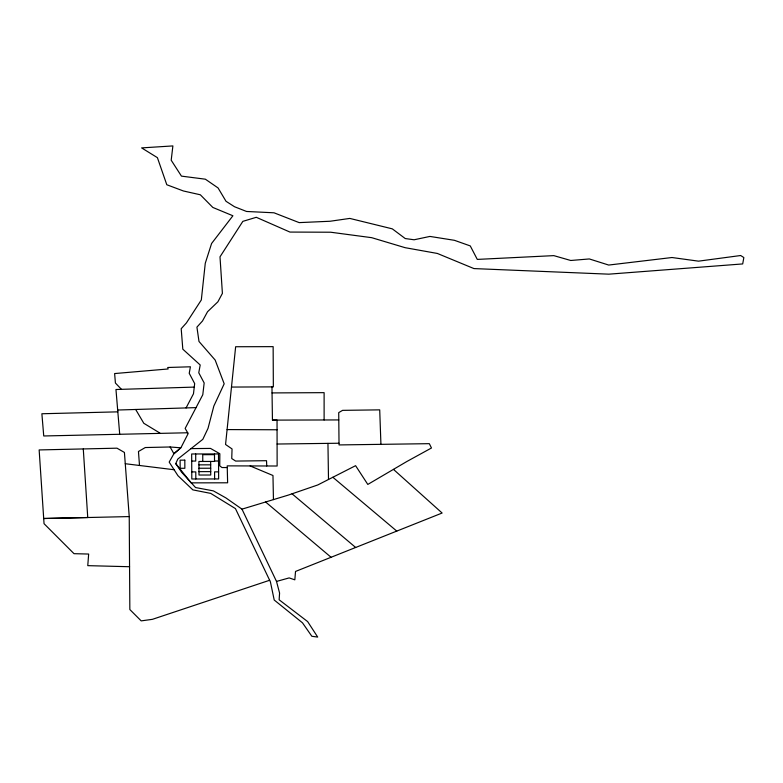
<?xml version="1.0" encoding="UTF-8"?>
<svg xmlns="http://www.w3.org/2000/svg" width="783" height="783" viewBox="0 0 783 783"><rect width="100%" height="100%" fill="white"/><g stroke="black" fill="none" stroke-linecap="round" stroke-linejoin="round"><path stroke-width="1.17" d="M324.113 419.972L324.113 392.655L272.044 392.919L271.975 386.871M121.453 389.327L115.414 383.024L114.621 373.56L168.13 368.969L167.719 367.491L190.416 366.787L189.222 373.295L194.673 383.582L193.479 393.771L186.07 407.933M175.754 463.595L177.829 459.044L202.817 439.322L208.033 428.33L213.847 406.034L224.183 383.807L215.168 360.053L198.99 341.466L196.924 327.128L202.503 320.991L207.544 311.722L217.889 301.817L222.401 293.38L220.003 256.834L242.838 221.364L256.286 217.302L289.945 232.071L330.651 232.218L371.71 237.68L405.114 247.682L437.345 253.447L473.95 268.579L608.822 274.167L742.695 263.93L743.85 257.548L740.669 255.522L698.534 261.16L671.98 257.519L608.694 265.055L589.335 258.948L570.748 260.485L553.806 255.63L477.287 259.408L470.27 245.921L454.424 240.312L429.916 236.427L414.119 239.774L405.242 238.551L392.303 228.851L349.805 218.418L330.123 221.246L299.165 222.617L274.011 212.8L246.537 211.469L234.508 206.732L226.013 201.29L218.075 187.949L205.361 179.19L181.45 176.126L171.203 160.221L172.886 145.922L141.615 147.899L157.403 157.657L166.799 184.749L183.437 190.983L200.331 194.781L212.829 207.446L232.903 215.765L211.586 243.493L205.273 263.254L201.319 299.958L186.423 322.909L181.196 328.713L182.811 349.179L200.203 364.986L198.765 372.767L204.167 382.956L202.787 394.749L185.15 428.438L188.165 433.547L180.951 447.68L173.914 453.739L169.177 462.097L177.966 475.721L192.863 489.884L210.705 493.388L235.448 508.607L270.399 581.847L274.216 600.023L302.483 622.828L311.849 636.276L317.702 637.078L307.641 621.585L279.139 599.798L279.58 593.054L276.507 581.426L241.986 509.156L225.837 497.871L213.377 490.882L195.554 487.545L181.558 472.159L175.754 463.595L191.111 482.866L227.628 482.798L227.207 465.865L277.133 466.012L277.045 420.099L272.445 420.119L272.044 392.919M269.646 580.262L152.372 619.343L141.185 620.88L129.841 609.536L129.234 516.584L124.419 452.447L116.99 448.179L39.15 449.931L44.044 523.69L74.013 553.679L88.655 554.051L87.765 565.649L129.567 566.726M241.986 509.156L288.242 495.12L317.741 484.971L355.59 465.679L367.804 484.432L406.876 461.49L431.472 447.993L429.319 443.667L339.039 444.93L338.716 412.612L342.592 410.351L379.716 409.861L380.93 444.343M276.507 581.426L289.162 577.913L294.829 579.831L295.524 571.443L442.121 513.031L393.487 469.399M194.262 387.096L115.962 389.503L119.691 434.066M117.675 410.028L196.053 407.62M117.832 411.848L41.881 413.757L43.74 435.974L187.705 432.764M170.107 446.976L173.914 453.739L180.795 447.817L170.107 446.976L145.276 447.543L138.454 451.497L139.501 465.474M129.234 516.584L43.682 518.512L87.745 517.524L83.282 448.943M277.094 444.03L338.951 443.237M191.042 448.61L210.51 448.414L219.857 453.749L219.749 465.836L221.961 467.539L227.246 467.559M231.484 387.066L273.345 386.871L273.14 346.644L235.644 346.742L225.553 444.48L232.052 448.943L231.739 458.544L235.634 461.07L266.523 460.698L266.739 465.983M272.445 420.119L338.765 419.933M214.483 454.659L202.738 454.678L202.777 461.461M191.708 461.06L195.73 461.05L195.691 453.974M214.522 461.021L218.545 461.011M198.931 464.857L210.676 464.838M198.951 468.254L210.696 468.234M198.97 471.64L210.715 471.62M191.766 471.914L195.789 471.904L195.828 478.981M218.604 471.865L214.581 471.865L214.62 478.951M227.09 429.583L277.065 429.769M125.26 463.722L174.11 469.741M250.12 465.934L272.973 475.506L273.443 499.613M159.889 433.048L143.808 423.29L135.684 409.48M332.863 477.268L396.775 531.099M292.059 493.809L355.668 547.474M265.603 501.991L331.072 557.281M327.95 443.384L328.498 479.49M214.483 453.934L214.522 461.441L198.911 461.471L198.99 475.036L210.735 475.017L210.656 461.451M218.506 453.925L191.669 453.974L191.806 478.99L218.643 478.942L218.506 453.925M184.808 460.14L180.11 460.15L180.159 468.283L184.857 468.283L184.808 460.14"/></g></svg>
